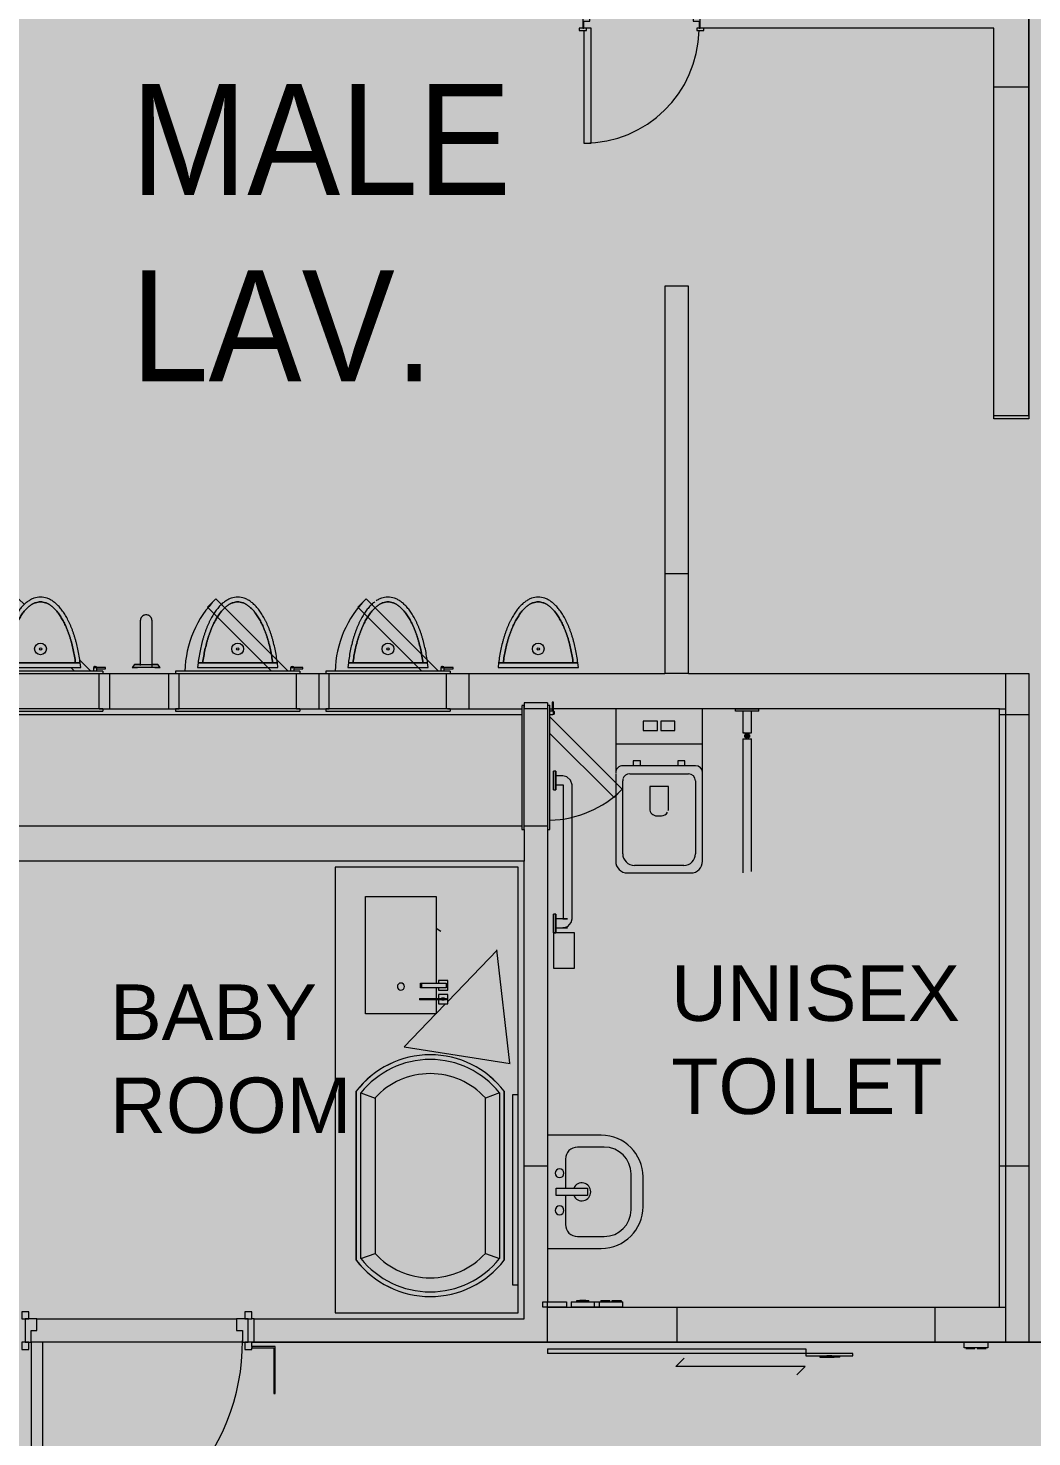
# Model space of a CAD drawing. Header units: millimetres. Extents: x 15878 to 679837, y -72324 to 391440.
# Drawn here: x 65677 to 69952, y 39205 to 45207 of the extents above; entities that cross this region are included whole.
import ezdxf

# ---------------------------------------------------------------- set-up
doc = ezdxf.new("R2010")
doc.units = ezdxf.units.MM
for name, color, linetype, lineweight in [('A-DETL-GENF', 92, 'Continuous', 5), ('A-DOOR', 31, 'Continuous', 5), ('A-DOOR-FRAM', 31, 'Continuous', 5), ('A-FLOR', 192, 'Continuous', 5), ('A-GENM', 13, 'Continuous', 5), ('A-WALL', 113, 'Continuous', 5), ('G-ANNO-TEXT', 231, 'Continuous', 5), ('P-SANR-FIXT', 6, 'Continuous', 5)]:
    doc.layers.add(name, color=color, linetype=linetype, lineweight=lineweight)
doc.styles.add('Swis721 BT', font='swiss.ttf', dxfattribs={"width": 0.9, "height": 473.035439})
doc.styles.add('Swis721 BT_2', font='swiss.ttf', dxfattribs={"height": 236.51772})

# ---------------------------------------------------------------- blocks, each defined once
blk = doc.blocks.new('DLN-Single Door__X01_ - _M02_ 900 x 2450 _WH_-16935539-1_F')
at = {"layer": 'A-DOOR', "color": 253}
for p, q in [((-460, 80), (-490, 80)), ((-490, 80), (-490, 50)), ((-460, 50), (-460, 80)), ((490, 80), (460, 80)), ((460, 80), (460, 50)), ((490, 50), (490, 80)), ((-490, 50), (-460, 50)), ((460, 50), (490, 50)), ((-460, -50), (-490, -50)), ((-490, -50), (-490, -80)), ((-460, -80), (-460, -50)), ((-400, -50), (-450, -50)), ((-450, -50), (-450, -950)), ((-400, -950), (-400, -50)), ((490, -50), (460, -50)), ((460, -50), (460, -80)), ((490, -68), (490, -50)), ((-490, -80), (-460, -80)), ((460, -80), (490, -80)), ((490, -80), (490, -74)), ((-450, -950), (-400, -950))]:
    blk.add_line(p, q, dxfattribs=at)
blk.add_arc((-450, -50), 900, 270, 0.5, dxfattribs=at)
at = {"layer": 'A-DOOR-FRAM', "color": 253}
for p, q in [((-425, 50), (-475, 50)), ((-475, 50), (-475, -50)), ((-450, -50), (-450, 0)), ((-450, 0), (-425, 0)), ((-425, 0), (-425, 50)), ((425, 50), (425, 0)), ((475, 50), (425, 50)), ((475, -50), (475, 50)), ((-475, -50), (-450, -50)), ((425, 0), (450, 0)), ((450, 0), (450, -50)), ((450, -50), (475, -50))]:
    blk.add_line(p, q, dxfattribs=at)
blk = doc.blocks.new('DLN_Toilet-Disable - DLN_Toilet-Disable-2543874-1_F')
at = {"layer": 'P-SANR-FIXT', "color": 253}
for p, q in [((450, 1105.4), (360, 1105.4)), ((360, 1105.4), (360, 955.4)), ((450, 955.4), (450, 1105.4)), ((360, 955.4), (450, 955.4)), ((440, 934), (410, 934)), ((440, 934), (410, 934)), ((440, 934), (410, 934)), ((450, 955), (440, 955)), ((440, 875), (440, 955)), ((440, 955), (440, 925.4)), ((450, 955), (440, 955)), ((440, 925.4), (440, 955)), ((440, 955), (440, 925.4)), ((450, 955), (440, 955)), ((440, 925.4), (440, 955)), ((440, 955), (440, 925.4)), ((440, 925.1), (440, 933.5)), ((440, 933.5), (440, 923.9)), ((440, 924.5), (440, 924.5)), ((440, 924.5), (440, 915)), ((440, 915), (440, 905.5)), ((440, 896.5), (440, 906.1)), ((440, 905.5), (440, 905.5)), ((440, 904.9), (440, 896.5)), ((440, 904.6), (440, 875)), ((440, 875), (440, 904.6)), ((440, 904.6), (440, 875)), ((440, 875), (440, 904.6)), ((440, 904.6), (440, 875)), ((450, 875), (450, 955)), ((450, 955), (450, 875)), ((450, 875), (450, 955)), ((450, 955), (450, 875)), ((450, 875), (450, 955)), ((450, 955), (450, 875)), ((371, 895.5), (371, 325.1)), ((409, 325.1), (409, 895.5)), ((410, 896), (440, 896)), ((410, 896), (440, 896)), ((410, 896), (440, 896)), ((440, 875), (450, 875)), ((440, 875), (450, 875)), ((440, 875), (450, 875)), ((-394, 694.3), (-394, 128.2)), ((-356, 128.2), (-356, 700)), ((135, 700), (-135, 700)), ((-105, 667.8), (105.2, 667.8)), ((-185, 650), (-185, 272.8)), ((-155, 307.8), (-155, 617.8)), ((155.2, 617.8), (155.2, 307.8)), ((185, 276.7), (185, 650)), ((-40, 426.5), (-40, 331.7)), ((10, 456.5), (-10, 456.5)), ((40, 331.7), (40, 426.5)), ((-40, 331.7), (40, 331.7)), ((440, 324.6), (410, 324.6)), ((450, 345.6), (440, 345.6)), ((440, 265.6), (440, 345.6)), ((440, 345.6), (440, 315.9)), ((440, 324.1), (440, 287.1)), ((440, 315.7), (440, 324.1)), ((440, 287.1), (440, 301.4)), ((450, 265.6), (450, 345.6)), ((450, 345.6), (450, 265.6)), ((-185, 272.8), (-185, 145)), ((-155, 242.8), (155, 242.8)), ((125.2, 277.8), (-125, 277.8)), ((-110, 242.8), (-110, 222.8)), ((-80, 222.8), (-80, 242.8)), ((80, 242.8), (80, 222.8)), ((110, 222.8), (110, 242.8)), ((185, 145), (185, 272.8)), ((410, 286.6), (440, 286.6)), ((440, 295.2), (440, 265.6)), ((440, 265.6), (450, 265.6)), ((-110, 222.8), (-80, 222.8)), ((80, 222.8), (110, 222.8)), ((-356, 128.2), (-394, 128.2)), ((-365, 120.7), (-385, 120.7)), ((-385, 110.7), (-385, 120.7)), ((-385, 120.7), (-385, 110.7)), ((-377.5, 125.7), (-382.5, 125.7)), ((-382.5, 110.7), (-382.5, 120.7)), ((-382.5, 120.7), (-382.5, 110.7)), ((-377.5, 115.7), (-377.5, 128.2)), ((-377.5, 120.7), (-377.5, 110.7)), ((-377.5, 110.7), (-377.5, 120.7)), ((-377.5, 110.7), (-377.5, 120.7)), ((-377.5, 120.7), (-377.5, 110.7)), ((-372.5, 128.2), (-372.5, 115.7)), ((-367.5, 125.7), (-372.5, 125.7)), ((-372.5, 120.7), (-372.5, 110.7)), ((-372.5, 110.7), (-372.5, 120.7)), ((-372.5, 110.7), (-372.5, 120.7)), ((-372.5, 120.7), (-372.5, 110.7)), ((-367.5, 110.7), (-367.5, 120.7)), ((-367.5, 120.7), (-367.5, 110.7)), ((-365, 110.7), (-365, 120.7)), ((-365, 120.7), (-365, 110.7)), ((-185, 145), (-185, 0)), ((180, 150), (-180, 150)), ((185, 0), (185, 145)), ((-394, 103.2), (-394, 10)), ((-356, 103.2), (-394, 103.2)), ((-385, 110.7), (-365, 110.7)), ((-382.5, 103.2), (-382.5, 115.7)), ((-382.5, 115.7), (-382.5, 115.7)), ((-377.5, 115.7), (-377.5, 115.7)), ((-377.5, 115.7), (-377.5, 115.7)), ((-377.5, 115.7), (-377.5, 103.2)), ((-377.5, 105.7), (-372.5, 105.7)), ((-372.5, 115.7), (-372.5, 115.7)), ((-372.5, 103.2), (-372.5, 115.7)), ((-372.5, 115.7), (-372.5, 115.7)), ((-367.5, 115.7), (-367.5, 115.7)), ((-367.5, 115.7), (-367.5, 103.2)), ((-361.6, 103.2), (-356, 103.2)), ((-356, 10), (-356, 103.2)), ((-7.5, 92.5), (-67.5, 92.5)), ((-67.5, 92.5), (-67.5, 52.5)), ((-7.5, 52.5), (-7.5, 92.5)), ((67.5, 92.5), (7.5, 92.5)), ((7.5, 92.5), (7.5, 52.5)), ((67.5, 52.5), (67.5, 92.5)), ((-425, 10), (-325, 10)), ((-425, 10), (-425, 0)), ((-325, 0), (-425, 0)), ((-325, 10), (-325, 0)), ((-185, 0), (185, 0)), ((-185, 0), (185, 0)), ((-67.5, 52.5), (-7.5, 52.5)), ((7.5, 52.5), (67.5, 52.5))]:
    blk.add_line(p, q, dxfattribs=at)
at = {"layer": 'P-SANR-FIXT', "color": 253, "flags": 128}
for points in [[(410, 934), (388.9, 927.9), (374.6, 911.6), (371, 895.5)], [(390, 934), (396, 934), (410, 934)], [(410, 934), (395.7, 934), (390, 934)], [(410, 896), (395.7, 896), (390, 896)], [(390, 896), (396, 896), (410, 896)], [(409, 895.5), (409.3, 895.8), (410, 896)], [(371, 325.1), (377.2, 304.3), (393.7, 290.1), (410, 286.6)], [(410, 324.6), (409, 325), (409, 325.1)]]:
    blk.add_lwpolyline(points, dxfattribs=at)
at = {"layer": 'P-SANR-FIXT', "color": 253}
for centre, radius, start, end in [((-135, 650), 50, 90, 180), ((-105, 617.8), 50, 90, 180), ((105.2, 617.8), 50, 0, 90), ((135, 650), 50, 0, 90), ((-10, 426.5), 30, 165, 180), ((-10, 426.5), 30, 90, 150), ((10, 426.5), 30, 360, 90), ((-125, 307.8), 30, 180, 270), ((125.2, 307.8), 30, 345, 0), ((-155, 272.8), 30, 180, 270), ((125.2, 307.8), 30, 270, 343.31206), ((155, 272.8), 30, 270, 0), ((-180, 145), 5, 90, 180), ((180, 145), 5, 0, 90)]:
    blk.add_arc(centre, radius, start, end, dxfattribs=at)
blk = doc.blocks.new('wash_basin_12267 - 19_ x 16_-6683982-1_F')
at = {"layer": 'P-SANR-FIXT', "color": 253}
for p, q in [((357.1, 456.4), (230.1, 456.4)), ((369.8, 405.6), (217.4, 405.6)), ((52.3, 278.6), (52.3, 50)), ((103.1, 291.3), (103.1, 177)), ((484.1, 177), (484.1, 291.3)), ((534.9, 50), (534.9, 278.6)), ((277.7, 87), (277.7, 219.6)), ((277.7, 219.6), (309.3, 219.6)), ((309.3, 219.6), (309.3, 87)), ((153.9, 126.2), (277.7, 126.2)), ((309.3, 126.2), (433.3, 126.2)), ((309.3, 87), (277.7, 87)), ((52.3, 50), (534.9, 50))]:
    blk.add_line(p, q, dxfattribs=at)
for centre, radius, start, end in [((230.1, 278.6), 177.8, 90, 180), ((357.1, 278.6), 177.8, 360, 90), ((217.4, 291.3), 114.3, 90, 180), ((369.8, 291.3), 114.3, 360, 90), ((293.6, 195.8), 38.1, 294.3702, 245.37568), ((153.9, 177), 50.8, 180, 270), ((433.3, 177), 50.8, 270, 0), ((214.2, 100.8), 19, 0, 180), ((214.2, 100.8), 19, 180, 0), ((372.8, 100.8), 19, 0, 180), ((372.8, 100.8), 19, 180, 0)]:
    blk.add_arc(centre, radius, start, end, dxfattribs=at)
blk = doc.blocks.new('DLN-Access Panel__AP01_ - _AP04_ 450 x 650 _WH_-16056296-1_F')
at = {"layer": 'A-DOOR', "color": 253}
for p, q in [((-265, 75), (-265, 85)), ((265, 85), (-265, 85)), ((-265, 75), (265, 75)), ((265, 75), (265, 85)), ((-240, -95), (-277.5, -95)), ((-277.5, -95), (-277.5, -100)), ((-277.5, -100), (-239.6, -100)), ((-265, -85), (-265, -75)), ((265, -75), (-265, -75)), ((-265, -85), (265, -85)), ((-240, -85), (-240, -97.5)), ((-225, -97.5), (-225, -85)), ((-215, -85), (93.2, -393.2)), ((128.6, -357.8), (-144.3, -85)), ((265, -85), (265, -75)), ((93.2, -393.2), (128.6, -357.8))]:
    blk.add_line(p, q, dxfattribs=at)
for centre, radius, start, end in [((-232.5, -97.5), 7.5, 180, 0), ((-232.5, -97.5), 7.5, 195, 0), ((-232.5, -97.5), 7.5, 199.47122, 360), ((-232.5, -97.5), 7.5, 199.47122, 360), ((-232.5, -97.5), 2, 180, 360), ((-232.5, -97.5), 2, 180, 360), ((-225, -75), 450, 315, 358.68242)]:
    blk.add_arc(centre, radius, start, end, dxfattribs=at)
at = {"layer": 'A-DOOR-FRAM', "color": 253}
for p, q in [((-250, 75), (-250, -75)), ((250, 75), (250, -75))]:
    blk.add_line(p, q, dxfattribs=at)
blk = doc.blocks.new('DLN-Access Panel__AP01_ - _AP04a_ 450 x 650 _WH_-16057185-1_F')
at = {"layer": 'A-DOOR', "color": 253}
for p, q in [((-215, 60), (93.2, 368.2)), ((93.2, 368.2), (128.6, 332.8)), ((128.6, 332.8), (-144.3, 60)), ((-239.6, 75), (-277.5, 75)), ((-277.5, 75), (-277.5, 70)), ((-277.5, 70), (-240, 70)), ((-240, 72.5), (-240, 60)), ((-225, 60), (-225, 72.5)), ((-265, 50), (-265, 60)), ((265, 60), (-265, 60)), ((-265, 50), (265, 50)), ((265, 50), (265, 60)), ((-265, -60), (-265, -50)), ((265, -50), (-265, -50)), ((-261.8, -60), (265, -60)), ((265, -60), (265, -50))]:
    blk.add_line(p, q, dxfattribs=at)
for centre, radius, start, end in [((-225, 50), 450, 1.31758, 45), ((-232.5, 72.5), 7.5, 360, 180), ((-232.5, 72.5), 7.5, 360, 165), ((-232.5, 72.5), 7.5, 360, 160.52878), ((-232.5, 72.5), 7.5, 360, 160.52878), ((-232.5, 72.5), 2, 0, 180), ((-232.5, 72.5), 2, 0, 180)]:
    blk.add_arc(centre, radius, start, end, dxfattribs=at)
at = {"layer": 'A-DOOR-FRAM', "color": 253}
for p, q in [((-250, 50), (-250, -50)), ((250, 50), (250, -50))]:
    blk.add_line(p, q, dxfattribs=at)
blk = doc.blocks.new('DLN-Access Panel__AP01_ - _AP04_ 450 x 650 _WH_-V150-1_F')
at = {"layer": 'A-DOOR', "color": 253}
for p, q in [((-265, 75), (-265, 85)), ((265, 85), (-265, 85)), ((-265, 75), (265, 75)), ((265, 75), (265, 85)), ((-240, -95), (-277.5, -95)), ((-277.5, -95), (-277.5, -100)), ((-277.5, -100), (-239.6, -100)), ((-265, -85), (-265, -75)), ((265, -75), (-265, -75)), ((-265, -85), (265, -85)), ((-240, -85), (-240, -97.5)), ((-225, -97.5), (-225, -85)), ((-215, -85), (-166.6, -133.4)), ((-129.3, -100), (-144.3, -85)), ((265, -85), (265, -75)), ((93.2, -393.2), (128.6, -357.8)), ((128.6, -357.8), (100.7, -330)), ((68.7, -368.7), (93.2, -393.2))]:
    blk.add_line(p, q, dxfattribs=at)
for centre, radius, start, end in [((-232.5, -97.5), 7.5, 180, 0), ((-232.5, -97.5), 7.5, 195, 0), ((-232.5, -97.5), 7.5, 199.47122, 360), ((-232.5, -97.5), 7.5, 199.47122, 360), ((-232.5, -97.5), 2, 180, 360), ((-232.5, -97.5), 2, 180, 360), ((-225, -75), 450, 315, 358.68242)]:
    blk.add_arc(centre, radius, start, end, dxfattribs=at)
at = {"layer": 'A-DOOR-FRAM', "color": 253}
for p, q in [((-250, 75), (-250, -75)), ((250, 75), (250, -75))]:
    blk.add_line(p, q, dxfattribs=at)
blk = doc.blocks.new('Accessible Toilet Power Operated Sliding Door_V14 - Accessible Toilet Power Operated Sliding Door_V14-17315369-1_F')
at = {"layer": 'A-DOOR', "color": 253}
for p, q in [((-1111.1, 213.7), (-1146.5, 178.3)), ((-1150, 103), (-1150, 123)), ((-1150, 123), (-50, 123)), ((-1146.5, 178.3), (-596.5, 178.3)), ((-596.5, 178.3), (-631.9, 143)), ((-50, 103), (-50, 123)), ((-1925, 98), (-1825, 98)), ((-1925, 75), (-1925, 98)), ((-1825, 75), (-1925, 75)), ((-1825, 75), (-1925, 75)), ((-1917.9, 103), (-1880, 103)), ((-1870, 103), (-1832.1, 103)), ((-1825, 98), (-1825, 75)), ((-50, 103), (-1150, 103)), ((-370, -75), (-270, -75)), ((-370, -75), (-270, -75)), ((-370, -75), (-370, -98)), ((-270, -98), (-370, -98)), ((-362.9, -103), (-362.9, -98)), ((-325, -103), (-362.9, -103)), ((-325, -98), (-325, -103)), ((-315, -98), (-315, -103)), ((-277.1, -103), (-315, -103)), ((-277.1, -103), (-277.1, -98)), ((-270, -75), (-250, -75)), ((-270, -98), (-270, -75)), ((-250, -98), (-270, -98)), ((-250, -75), (-150, -75)), ((-250, -75), (-150, -75)), ((-250, -75), (-250, -98)), ((-150, -98), (-250, -98)), ((-225, -98), (-225, -103)), ((-218, -103), (-225, -103)), ((-218, -98), (-218, -103)), ((-218, -98), (-218, -103)), ((-182, -103), (-218, -103)), ((-213, -98), (-213, -103)), ((-213, -103), (-187, -103)), ((-187, -103), (-213, -103)), ((-203, -103), (-203, -98)), ((-203, -98), (-203, -103)), ((-203, -103), (-197, -103)), ((-197, -103), (-203, -103)), ((-197, -98), (-197, -103)), ((-197, -98), (-197, -103)), ((-187, -98), (-187, -103)), ((-182, -103), (-182, -98)), ((-182, -98), (-182, -103)), ((-175, -103), (-182, -103)), ((-175, -98), (-175, -103)), ((-150, -98), (-150, -75)), ((-130, -75), (-50, -75)), ((-130, -98), (-130, -75)), ((-50, -98), (-130, -98)), ((-47.1, -75), (-30, -75)), ((-30, -98), (-47.1, -98)), ((-30, -75), (-30, -98))]:
    blk.add_line(p, q, dxfattribs=at)
blk = doc.blocks.new('DLN_Urinal - DLN_Urinal-13425863-1_F')
at = {"layer": 'P-SANR-FIXT', "color": 253}
for p, q in [((-277.9, 32.5), (-280.2, 12.5)), ((-280.2, 12.5), (62, 12.5)), ((59.8, 32.5), (-277.9, 32.5)), ((-277.9, 32.5), (-258.1, 32.5)), ((-258.1, 32.5), (39.9, 32.5)), ((39.9, 32.5), (59.8, 32.5)), ((62, 12.5), (59.8, 32.5))]:
    blk.add_line(p, q, dxfattribs=at)
for radius in [25, 5]:
    blk.add_circle((-109.1, 92.5), radius, dxfattribs=at)
for points, knots in [([(-109.1, 312.5), (-118.5, 312.7), (-132.6, 310.5), (-151.1, 302.3), (-162.5, 295.1), (-171.5, 288.2), (-178.1, 282.3), (-184.6, 275.9), (-191, 268.9), (-197.2, 261.3), (-203.4, 253.1), (-209.3, 244.4), (-217, 232.2), (-224.4, 218.9), (-231.4, 204.6), (-236.4, 193.5), (-241.2, 182), (-245.8, 170), (-250.2, 157.6), (-254.3, 144.9), (-258.2, 131.8), (-263, 113.9), (-268.5, 90.8), (-273.8, 62.2), (-276.7, 42.5), (-277.9, 32.5)], [0, 0, 0, 0, 0.125, 0.1875, 0.25, 0.28125, 0.3125, 0.34375, 0.375, 0.40625, 0.4375, 0.46875, 0.5, 0.5625, 0.59375, 0.625, 0.65625, 0.6875, 0.71875, 0.75, 0.78125, 0.8125, 0.875, 0.9375, 1, 1, 1, 1]), ([(59.8, 32.5), (58.5, 42.5), (55.7, 62.2), (50.3, 90.8), (44.9, 113.9), (40.1, 131.8), (36.2, 144.9), (32.1, 157.6), (27.7, 170), (23.1, 182), (18.3, 193.5), (13.3, 204.6), (8, 215.3), (2.6, 225.6), (-3, 235.3), (-8.8, 244.4), (-14.8, 253.1), (-20.9, 261.3), (-29.2, 271.4), (-40, 282.6), (-53.3, 293.7), (-67, 302.3), (-85.6, 310.5), (-99.6, 312.7), (-109.1, 312.5)], [0, 0, 0, 0, 0.0625, 0.125, 0.1875, 0.21875, 0.25, 0.28125, 0.3125, 0.34375, 0.375, 0.40625, 0.4375, 0.46875, 0.5, 0.53125, 0.5625, 0.59375, 0.625, 0.6875, 0.75, 0.8125, 0.875, 1, 1, 1, 1]), ([(-258.1, 32.5), (-256.8, 42.2), (-254, 61.1), (-248.7, 88.6), (-243.5, 110.7), (-238.8, 127.9), (-235, 140.3), (-231.1, 152.4), (-226.8, 164.2), (-222.4, 175.6), (-217.8, 186.5), (-213.1, 196.9), (-208.1, 207), (-203, 216.5), (-197.7, 225.5), (-192.4, 233.9), (-186.9, 241.9), (-181.2, 249.3), (-175.6, 256.1), (-170, 262.3), (-162.3, 269.7), (-154.6, 276.1), (-147.1, 281.2), (-139.5, 285.5), (-126.6, 291.1), (-116, 292.8), (-109.1, 292.5)], [0, 0, 0, 0, 0.0625, 0.125, 0.1875, 0.21875, 0.25, 0.28125, 0.3125, 0.34375, 0.375, 0.40625, 0.4375, 0.46875, 0.5, 0.53125, 0.5625, 0.59375, 0.625, 0.65625, 0.6875, 0.75, 0.78125, 0.8125, 0.875, 1, 1, 1, 1]), ([(-109.1, 292.5), (-116, 292.8), (-126.6, 291.1), (-141.4, 284.7), (-152.7, 277.7), (-162.3, 269.7), (-170, 262.3), (-175.6, 256.1), (-181.2, 249.3), (-186.9, 241.9), (-192.4, 233.9), (-197.7, 225.5), (-203, 216.5), (-208.1, 207), (-213.1, 196.9), (-217.8, 186.5), (-222.4, 175.6), (-226.8, 164.2), (-231.1, 152.4), (-235, 140.3), (-238.8, 127.9), (-243.5, 110.7), (-248.7, 88.6), (-254, 61.1), (-256.8, 42.2), (-258.1, 32.5)], [0, 0, 0, 0, 0.125, 0.1875, 0.25, 0.3125, 0.34375, 0.375, 0.40625, 0.4375, 0.46875, 0.5, 0.53125, 0.5625, 0.59375, 0.625, 0.65625, 0.6875, 0.71875, 0.75, 0.78125, 0.8125, 0.875, 0.9375, 1, 1, 1, 1]), ([(-109.1, 292.5), (-102.2, 292.8), (-91.6, 291.1), (-76.7, 284.7), (-65.4, 277.7), (-55.9, 269.7), (-48.2, 262.3), (-42.5, 256.1), (-36.9, 249.3), (-31.3, 241.9), (-25.8, 233.9), (-20.4, 225.5), (-15.2, 216.5), (-10.1, 207), (-5.1, 196.9), (-0.3, 186.5), (4.3, 175.6), (8.7, 164.2), (12.9, 152.4), (16.9, 140.3), (20.6, 127.9), (25.3, 110.7), (30.6, 88.6), (35.8, 61.1), (38.7, 42.2), (39.9, 32.5)], [0, 0, 0, 0, 0.125, 0.1875, 0.25, 0.3125, 0.34375, 0.375, 0.40625, 0.4375, 0.46875, 0.5, 0.53125, 0.5625, 0.59375, 0.625, 0.65625, 0.6875, 0.71875, 0.75, 0.78125, 0.8125, 0.875, 0.9375, 1, 1, 1, 1]), ([(39.9, 32.5), (38.7, 42.2), (35.8, 61.1), (30.6, 88.6), (25.3, 110.7), (20.6, 127.9), (16.9, 140.3), (12.9, 152.4), (8.7, 164.2), (4.3, 175.6), (-0.3, 186.5), (-5.1, 196.9), (-10.1, 207), (-15.2, 216.5), (-20.4, 225.5), (-25.8, 233.9), (-31.3, 241.9), (-36.9, 249.3), (-42.5, 256.1), (-48.2, 262.3), (-55.9, 269.7), (-63.5, 276.1), (-71.1, 281.2), (-78.6, 285.5), (-91.6, 291.1), (-102.2, 292.8), (-109.1, 292.5)], [0, 0, 0, 0, 0.0625, 0.125, 0.1875, 0.21875, 0.25, 0.28125, 0.3125, 0.34375, 0.375, 0.40625, 0.4375, 0.46875, 0.5, 0.53125, 0.5625, 0.59375, 0.625, 0.65625, 0.6875, 0.75, 0.78125, 0.8125, 0.875, 1, 1, 1, 1])]:
    blk.add_open_spline(points, degree=3, knots=knots, dxfattribs=at)
blk = doc.blocks.new('DLN_Urinal - DLN_Urinal-V163-1_F')
at = {"layer": 'P-SANR-FIXT', "color": 253}
for p, q in [((-277.9, 32.5), (-280.2, 12.5)), ((-280.2, 12.5), (62, 12.5)), ((59.8, 32.5), (-277.9, 32.5)), ((-277.9, 32.5), (-258.1, 32.5)), ((-258.1, 32.5), (39.9, 32.5)), ((39.9, 32.5), (59.8, 32.5)), ((62, 12.5), (59.8, 32.5))]:
    blk.add_line(p, q, dxfattribs=at)
for radius in [25, 5]:
    blk.add_circle((-109.1, 92.5), radius, dxfattribs=at)
for points, knots in [([(-109.1, 312.5), (-118.5, 312.7), (-132.6, 310.5), (-149.2, 303.2), (-156.5, 298.9), (-159.1, 297.2)], [0, 0, 0, 0, 0.125, 0.1875, 0.2239274, 0.2239274, 0.2239274, 0.2239274]), ([(59.8, 32.5), (58.5, 42.5), (55.7, 62.2), (50.3, 90.8), (44.9, 113.9), (40.1, 131.8), (36.2, 144.9), (32.1, 157.6), (27.7, 170), (23.1, 182), (18.3, 193.5), (13.3, 204.6), (8, 215.3), (2.6, 225.6), (-3, 235.3), (-8.8, 244.4), (-14.8, 253.1), (-20.9, 261.3), (-29.2, 271.4), (-40, 282.6), (-53.3, 293.7), (-67, 302.3), (-85.6, 310.5), (-99.6, 312.7), (-109.1, 312.5)], [0, 0, 0, 0, 0.0625, 0.125, 0.1875, 0.21875, 0.25, 0.28125, 0.3125, 0.34375, 0.375, 0.40625, 0.4375, 0.46875, 0.5, 0.53125, 0.5625, 0.59375, 0.625, 0.6875, 0.75, 0.8125, 0.875, 1, 1, 1, 1]), ([(-164.8, 293.3), (-167, 291.7), (-171.5, 288.2), (-178.1, 282.3), (-184.6, 275.9), (-191, 268.9), (-197.2, 261.3), (-203.4, 253.1), (-209.3, 244.4), (-217, 232.2), (-224.4, 218.9), (-231.4, 204.6), (-236.4, 193.5), (-241.2, 182), (-245.8, 170), (-250.2, 157.6), (-254.3, 144.9), (-258.2, 131.8), (-263, 113.9), (-268.5, 90.8), (-273.8, 62.2), (-276.7, 42.5), (-277.9, 32.5)], [0.25, 0.25, 0.25, 0.25, 0.28125, 0.3125, 0.34375, 0.375, 0.40625, 0.4375, 0.46875, 0.5, 0.5625, 0.59375, 0.625, 0.65625, 0.6875, 0.71875, 0.75, 0.78125, 0.8125, 0.875, 0.9375, 1, 1, 1, 1]), ([(-258.1, 32.5), (-256.8, 42.2), (-254, 61.1), (-248.7, 88.6), (-243.5, 110.7), (-238.8, 127.9), (-235, 140.3), (-231.1, 152.4), (-226.8, 164.2), (-222.4, 175.6), (-217.8, 186.5), (-213.1, 196.9), (-208.1, 207), (-203, 216.5), (-197.7, 225.5), (-192.4, 233.9), (-186.9, 241.9), (-181.2, 249.3), (-175.6, 256.1), (-170, 262.3), (-162.3, 269.7), (-154.6, 276.1), (-147.1, 281.2), (-139.5, 285.5), (-126.6, 291.1), (-116, 292.8), (-109.1, 292.5)], [0, 0, 0, 0, 0.0625, 0.125, 0.1875, 0.21875, 0.25, 0.28125, 0.3125, 0.34375, 0.375, 0.40625, 0.4375, 0.46875, 0.5, 0.53125, 0.5625, 0.59375, 0.625, 0.65625, 0.6875, 0.75, 0.78125, 0.8125, 0.875, 1, 1, 1, 1]), ([(-109.1, 292.5), (-116, 292.8), (-126.6, 291.1), (-141.4, 284.7), (-152.7, 277.7), (-162.3, 269.7), (-170, 262.3), (-175.6, 256.1), (-181.2, 249.3), (-186.9, 241.9), (-192.4, 233.9), (-197.7, 225.5), (-203, 216.5), (-208.1, 207), (-213.1, 196.9), (-217.8, 186.5), (-222.4, 175.6), (-226.8, 164.2), (-231.1, 152.4), (-235, 140.3), (-238.8, 127.9), (-243.5, 110.7), (-248.7, 88.6), (-254, 61.1), (-256.8, 42.2), (-258.1, 32.5)], [0, 0, 0, 0, 0.125, 0.1875, 0.25, 0.3125, 0.34375, 0.375, 0.40625, 0.4375, 0.46875, 0.5, 0.53125, 0.5625, 0.59375, 0.625, 0.65625, 0.6875, 0.71875, 0.75, 0.78125, 0.8125, 0.875, 0.9375, 1, 1, 1, 1]), ([(-109.1, 292.5), (-102.2, 292.8), (-91.6, 291.1), (-76.7, 284.7), (-65.4, 277.7), (-55.9, 269.7), (-48.2, 262.3), (-42.5, 256.1), (-36.9, 249.3), (-31.3, 241.9), (-25.8, 233.9), (-20.4, 225.5), (-15.2, 216.5), (-10.1, 207), (-5.1, 196.9), (-0.3, 186.5), (4.3, 175.6), (8.7, 164.2), (12.9, 152.4), (16.9, 140.3), (20.6, 127.9), (25.3, 110.7), (30.6, 88.6), (35.8, 61.1), (38.7, 42.2), (39.9, 32.5)], [0, 0, 0, 0, 0.125, 0.1875, 0.25, 0.3125, 0.34375, 0.375, 0.40625, 0.4375, 0.46875, 0.5, 0.53125, 0.5625, 0.59375, 0.625, 0.65625, 0.6875, 0.71875, 0.75, 0.78125, 0.8125, 0.875, 0.9375, 1, 1, 1, 1]), ([(39.9, 32.5), (38.7, 42.2), (35.8, 61.1), (30.6, 88.6), (25.3, 110.7), (20.6, 127.9), (16.9, 140.3), (12.9, 152.4), (8.7, 164.2), (4.3, 175.6), (-0.3, 186.5), (-5.1, 196.9), (-10.1, 207), (-15.2, 216.5), (-20.4, 225.5), (-25.8, 233.9), (-31.3, 241.9), (-36.9, 249.3), (-42.5, 256.1), (-48.2, 262.3), (-55.9, 269.7), (-63.5, 276.1), (-71.1, 281.2), (-78.6, 285.5), (-91.6, 291.1), (-102.2, 292.8), (-109.1, 292.5)], [0, 0, 0, 0, 0.0625, 0.125, 0.1875, 0.21875, 0.25, 0.28125, 0.3125, 0.34375, 0.375, 0.40625, 0.4375, 0.46875, 0.5, 0.53125, 0.5625, 0.59375, 0.625, 0.65625, 0.6875, 0.75, 0.78125, 0.8125, 0.875, 1, 1, 1, 1])]:
    blk.add_open_spline(points, degree=3, knots=knots, dxfattribs=at)
blk = doc.blocks.new('DLN_Accessible Urinal - DLN_Accessible Urinal-15402936-1_F')
at = {"layer": 'P-SANR-FIXT', "color": 253}
for p, q in [((-584.1, 212.5), (-584.1, 12.5)), ((-534.1, 22.2), (-534.1, 212.5)), ((315.9, 212.5), (315.9, 22.2)), ((365.9, 12.5), (365.9, 212.5)), ((-609.1, 25.2), (-619.1, 12.5)), ((-609.1, 25.2), (-619.1, 12.5)), ((-619.1, 12.5), (-596.5, 12.5)), ((-596.5, 12.5), (-619.1, 12.5)), ((-619.1, 12.5), (-596.5, 12.5)), ((-499.1, 12.5), (-619.1, 12.5)), ((-583.7, 25.2), (-609.1, 25.2)), ((-609.1, 25.2), (-583.7, 25.2)), ((-583.7, 25.2), (-609.1, 25.2)), ((-609.1, 25.2), (-509.1, 25.2)), ((-509.1, 25.2), (-534.4, 25.2)), ((-534.4, 25.2), (-509.1, 25.2)), ((-509.1, 25.2), (-534.4, 25.2)), ((-521.7, 12.5), (-499.1, 12.5)), ((-499.1, 12.5), (-521.7, 12.5)), ((-521.7, 12.5), (-499.1, 12.5)), ((-499.1, 12.5), (-509.1, 25.2)), ((-499.1, 12.5), (-509.1, 25.2)), ((-277.9, 32.5), (-280.2, 12.5)), ((-280.2, 12.5), (62, 12.5)), ((59.8, 32.5), (-277.9, 32.5)), ((-277.9, 32.5), (-258.1, 32.5)), ((-258.1, 32.5), (39.9, 32.5)), ((39.9, 32.5), (59.8, 32.5)), ((62, 12.5), (59.8, 32.5)), ((290.9, 25.2), (280.9, 12.5)), ((290.9, 25.2), (280.9, 12.5)), ((280.9, 12.5), (303.5, 12.5)), ((303.5, 12.5), (280.9, 12.5)), ((280.9, 12.5), (303.5, 12.5)), ((400.9, 12.5), (280.9, 12.5)), ((316.3, 25.2), (290.9, 25.2)), ((290.9, 25.2), (316.3, 25.2)), ((316.3, 25.2), (290.9, 25.2)), ((290.9, 25.2), (390.9, 25.2)), ((390.9, 25.2), (365.6, 25.2)), ((365.6, 25.2), (390.9, 25.2)), ((390.9, 25.2), (365.6, 25.2)), ((378.3, 12.5), (400.9, 12.5)), ((400.9, 12.5), (378.3, 12.5)), ((378.3, 12.5), (400.9, 12.5)), ((400.9, 12.5), (390.9, 25.2)), ((400.9, 12.5), (390.9, 25.2))]:
    blk.add_line(p, q, dxfattribs=at)
for radius in [25, 5]:
    blk.add_circle((-109.1, 92.5), radius, dxfattribs=at)
for points, knots in [([(-109.1, 312.5), (-118.5, 312.7), (-132.6, 310.5), (-151.1, 302.3), (-162.5, 295.1), (-171.5, 288.2), (-178.1, 282.3), (-184.6, 275.9), (-191, 268.9), (-197.2, 261.3), (-203.4, 253.1), (-209.3, 244.4), (-217, 232.2), (-224.4, 218.9), (-231.4, 204.6), (-236.4, 193.5), (-241.2, 182), (-245.8, 170), (-250.2, 157.6), (-254.3, 144.9), (-258.2, 131.8), (-263, 113.9), (-268.5, 90.8), (-273.8, 62.2), (-276.7, 42.5), (-277.9, 32.5)], [0, 0, 0, 0, 0.125, 0.1875, 0.25, 0.28125, 0.3125, 0.34375, 0.375, 0.40625, 0.4375, 0.46875, 0.5, 0.5625, 0.59375, 0.625, 0.65625, 0.6875, 0.71875, 0.75, 0.78125, 0.8125, 0.875, 0.9375, 1, 1, 1, 1]), ([(59.8, 32.5), (58.5, 42.5), (55.7, 62.2), (50.3, 90.8), (44.9, 113.9), (40.1, 131.8), (36.2, 144.9), (32.1, 157.6), (27.7, 170), (23.1, 182), (18.3, 193.5), (13.3, 204.6), (8, 215.3), (2.6, 225.6), (-3, 235.3), (-8.8, 244.4), (-14.8, 253.1), (-20.9, 261.3), (-29.2, 271.4), (-40, 282.6), (-53.3, 293.7), (-67, 302.3), (-85.6, 310.5), (-99.6, 312.7), (-109.1, 312.5)], [0, 0, 0, 0, 0.0625, 0.125, 0.1875, 0.21875, 0.25, 0.28125, 0.3125, 0.34375, 0.375, 0.40625, 0.4375, 0.46875, 0.5, 0.53125, 0.5625, 0.59375, 0.625, 0.6875, 0.75, 0.8125, 0.875, 1, 1, 1, 1]), ([(-258.1, 32.5), (-256.8, 42.2), (-254, 61.1), (-248.7, 88.6), (-243.5, 110.7), (-238.8, 127.9), (-235, 140.3), (-231.1, 152.4), (-226.8, 164.2), (-222.4, 175.6), (-217.8, 186.5), (-213.1, 196.9), (-208.1, 207), (-203, 216.5), (-197.7, 225.5), (-192.4, 233.9), (-186.9, 241.9), (-181.2, 249.3), (-175.6, 256.1), (-170, 262.3), (-162.3, 269.7), (-154.6, 276.1), (-147.1, 281.2), (-139.5, 285.5), (-126.6, 291.1), (-116, 292.8), (-109.1, 292.5)], [0, 0, 0, 0, 0.0625, 0.125, 0.1875, 0.21875, 0.25, 0.28125, 0.3125, 0.34375, 0.375, 0.40625, 0.4375, 0.46875, 0.5, 0.53125, 0.5625, 0.59375, 0.625, 0.65625, 0.6875, 0.75, 0.78125, 0.8125, 0.875, 1, 1, 1, 1]), ([(-109.1, 292.5), (-116, 292.8), (-126.6, 291.1), (-141.4, 284.7), (-152.7, 277.7), (-162.3, 269.7), (-170, 262.3), (-175.6, 256.1), (-181.2, 249.3), (-186.9, 241.9), (-192.4, 233.9), (-197.7, 225.5), (-203, 216.5), (-208.1, 207), (-213.1, 196.9), (-217.8, 186.5), (-222.4, 175.6), (-226.8, 164.2), (-231.1, 152.4), (-235, 140.3), (-238.8, 127.9), (-243.5, 110.7), (-248.7, 88.6), (-254, 61.1), (-256.8, 42.2), (-258.1, 32.5)], [0, 0, 0, 0, 0.125, 0.1875, 0.25, 0.3125, 0.34375, 0.375, 0.40625, 0.4375, 0.46875, 0.5, 0.53125, 0.5625, 0.59375, 0.625, 0.65625, 0.6875, 0.71875, 0.75, 0.78125, 0.8125, 0.875, 0.9375, 1, 1, 1, 1]), ([(-109.1, 292.5), (-102.2, 292.8), (-91.6, 291.1), (-76.7, 284.7), (-65.4, 277.7), (-55.9, 269.7), (-48.2, 262.3), (-42.5, 256.1), (-36.9, 249.3), (-31.3, 241.9), (-25.8, 233.9), (-20.4, 225.5), (-15.2, 216.5), (-10.1, 207), (-5.1, 196.9), (-0.3, 186.5), (4.3, 175.6), (8.7, 164.2), (12.9, 152.4), (16.9, 140.3), (20.6, 127.9), (25.3, 110.7), (30.6, 88.6), (35.8, 61.1), (38.7, 42.2), (39.9, 32.5)], [0, 0, 0, 0, 0.125, 0.1875, 0.25, 0.3125, 0.34375, 0.375, 0.40625, 0.4375, 0.46875, 0.5, 0.53125, 0.5625, 0.59375, 0.625, 0.65625, 0.6875, 0.71875, 0.75, 0.78125, 0.8125, 0.875, 0.9375, 1, 1, 1, 1]), ([(39.9, 32.5), (38.7, 42.2), (35.8, 61.1), (30.6, 88.6), (25.3, 110.7), (20.6, 127.9), (16.9, 140.3), (12.9, 152.4), (8.7, 164.2), (4.3, 175.6), (-0.3, 186.5), (-5.1, 196.9), (-10.1, 207), (-15.2, 216.5), (-20.4, 225.5), (-25.8, 233.9), (-31.3, 241.9), (-36.9, 249.3), (-42.5, 256.1), (-48.2, 262.3), (-55.9, 269.7), (-63.5, 276.1), (-71.1, 281.2), (-78.6, 285.5), (-91.6, 291.1), (-102.2, 292.8), (-109.1, 292.5)], [0, 0, 0, 0, 0.0625, 0.125, 0.1875, 0.21875, 0.25, 0.28125, 0.3125, 0.34375, 0.375, 0.40625, 0.4375, 0.46875, 0.5, 0.53125, 0.5625, 0.59375, 0.625, 0.65625, 0.6875, 0.75, 0.78125, 0.8125, 0.875, 1, 1, 1, 1]), ([(-534.1, 212.5), (-534.1, 214.7), (-534.5, 217.9), (-535.9, 222.1), (-537.1, 224.6), (-538.3, 226.4), (-539.5, 228.2), (-541, 229.8), (-542.6, 231.3), (-544.3, 232.7), (-546.5, 234.2), (-549.5, 235.7), (-553.6, 237.1), (-559.1, 237.8), (-564.5, 237.1), (-568.7, 235.7), (-571.6, 234.2), (-573.9, 232.7), (-575.6, 231.3), (-577.2, 229.8), (-579, 227.8), (-580.5, 225.5), (-581.5, 223.6), (-582.4, 221.6), (-583.6, 217.9), (-584.1, 214.7), (-584.1, 212.5)], [0, 0, 0, 0, 0.083333, 0.125, 0.166667, 0.1875, 0.208333, 0.25, 0.270833, 0.291667, 0.333333, 0.375, 0.416667, 0.5, 0.583333, 0.625, 0.666667, 0.708333, 0.729167, 0.75, 0.791667, 0.833333, 0.854167, 0.875, 0.916667, 1, 1, 1, 1]), ([(365.9, 212.5), (365.9, 214.7), (365.5, 217.9), (364.1, 222.1), (362.9, 224.6), (361.7, 226.4), (360.5, 228.2), (359, 229.8), (357.4, 231.3), (355.7, 232.7), (353.5, 234.2), (350.5, 235.7), (346.4, 237.1), (340.9, 237.8), (335.5, 237.1), (331.3, 235.7), (328.4, 234.2), (326.1, 232.7), (324.4, 231.3), (322.8, 229.8), (321, 227.8), (319.5, 225.5), (318.5, 223.6), (317.6, 221.6), (316.4, 217.9), (315.9, 214.7), (315.9, 212.5)], [0, 0, 0, 0, 0.083333, 0.125, 0.166667, 0.1875, 0.208333, 0.25, 0.270833, 0.291667, 0.333333, 0.375, 0.416667, 0.5, 0.583333, 0.625, 0.666667, 0.708333, 0.729167, 0.75, 0.791667, 0.833333, 0.854167, 0.875, 0.916667, 1, 1, 1, 1])]:
    blk.add_open_spline(points, degree=3, knots=knots, dxfattribs=at)
blk = doc.blocks.new('DLN_Baby Room Counter Top_All - DLN_Baby Room Counter Top_All-16296429-1_F')
at = {"layer": 'A-GENM'}
h = blk.add_hatch(dxfattribs=at)
h.set_pattern_fill('FP_24', color=253, style=0, pattern_type=2)
h.set_pattern_definition([(140, (41657.5, -66984.3), (318.78, 3643.68), [381, -4191]), (85, (41657.5, -66984.3), (-3821.14, -704.86), [304.8, -3352.8]), (190.451, (41684, -66680.7), (-3502.33, 2938.85), [323.8, -3561.8]), (136.184, (40641.5, -66984.3), (840.86, 5421.58), [571.5, -6286.5]), (186.636, (40711.6, -66532.5), (-4948.55, 4748.05), [485.7, -5342.7]), (81.184, (40641.5, -66984.3), (-4948.5, 4748.1), [457.2, -5029.2]), (111, (40895.5, -66476.3), (2045.3, 3032.29), [381, -4191]), (56, (40895.5, -66476.3), (-3683.76, 1236.04), [304.8, -3352.8]), (161.451, (41066, -66223.6), (-1638.42, 4268.34), [323.8, -3561.8]), (127.5, (41657.5, -66984.3), (-1691.1, 61.772), [167.64, -3144.52, 167.64, -6601.46]), (127.5, (41657.5, -66984.3), (-1691.1, 61.772), [-3479.8, -3235.96, 167.64, -3197.86]), (97.5, (41657.5, -66984.3), (-2003.61, 1336.393), [167.64, -1772.92, 167.64, -4351.02]), (97.5, (41657.5, -66984.3), (-2003.61, 1336.393), [-2108.2, -3068.32, 167.64, -1115.06]), (57.5, (41657.5, -68117.1), (114.579, 2711.818), [167.64, -1102.36, 167.64, -9052.56]), (57.5, (41657.5, -68117.1), (114.579, 2711.818), [-1437.64, -3794.76, 167.64, -5090.16]), (47.5, (41657.5, -68625.1), (-508.53, 2962.586), [167.64, -1483.36, 167.64, -6197.6]), (47.5, (41657.5, -68625.1), (-508.53, 2962.586), [-1818.64, -2463.8, 167.64, -3566.16])])
h.paths.add_polyline_path([(1925, 0), (1925, 780), (1805, 780), (1805, 755), (995, 755), (995, 780), (25, 780), (25, 0), (1704.4, 0)], flags=0)
h.paths.add_polyline_path([(1853.6, 372), (1842.7, 306.9), (1821.1, 244.4), (1789.5, 186.5), (1748.8, 134.5), (1700, 90), (980, 90), (931.2, 134.5), (890.5, 186.5), (858.9, 244.4), (837.3, 306.9), (826.4, 372), (826.4, 438), (837.3, 503.1), (858.9, 565.6), (890.5, 623.5), (931.2, 675.5), (980, 720), (1704.4, 716), (1748.8, 675.5), (1789.5, 623.5), (1821.1, 565.6), (1846.7, 479.3), (1853.6, 438)], flags=0)
h.paths.add_polyline_path([(650, 130), (150, 130), (150, 430), (518.9, 430), (518.9, 440), (508.9, 440), (508.9, 480), (548.9, 479.3), (548.9, 440), (538.9, 440), (538.9, 430), (585.2, 430), (585.2, 440), (567.7, 440), (567.7, 480), (607.7, 479.3), (607.7, 440), (590.2, 440), (590.2, 430), (650, 430)], flags=0)
at = {"layer": 'A-GENM', "color": 253}
for p, q in [((995, 780), (25, 780)), ((25, 780), (25, 0)), ((1805, 780), (995, 780)), ((995, 780), (995, 755)), ((995, 755), (1805, 755)), ((1805, 755), (1805, 780)), ((1925, 780), (1805, 780)), ((1925, 0), (1925, 780)), ((980, 720), (1700, 720)), ((150, 130), (150, 430)), ((150, 430), (518.9, 430)), ((508.9, 480), (508.9, 440)), ((548.9, 480), (508.9, 480)), ((508.9, 440), (518.9, 440)), ((518.9, 369.1), (518.9, 472.5)), ((518.9, 472.5), (538.9, 472.5)), ((538.9, 472.5), (538.9, 369.1)), ((538.9, 440), (548.9, 440)), ((538.9, 430), (585.2, 430)), ((548.9, 440), (548.9, 480)), ((567.7, 480), (567.7, 440)), ((607.7, 480), (567.7, 480)), ((567.7, 440), (585.2, 440)), ((582.7, 455), (582.7, 465)), ((582.7, 465), (592.7, 465)), ((592.7, 455), (582.7, 455)), ((585.2, 360), (585.2, 475)), ((590.2, 475), (585.2, 475)), ((590.2, 475), (590.2, 360)), ((590.2, 440), (607.7, 440)), ((590.2, 430), (650, 430)), ((592.7, 465), (592.7, 455)), ((607.7, 440), (607.7, 480)), ((650, 430), (650, 130)), ((518.9, 364), (518.9, 369.1)), ((538.9, 369.1), (518.9, 369.1)), ((538.9, 364), (518.9, 364)), ((538.9, 369.1), (538.9, 364)), ((585.2, 360), (590.2, 360)), ((650, 130), (150, 130)), ((1700, 90), (980, 90)), ((25, 0), (1925, 0))]:
    blk.add_line(p, q, dxfattribs=at)
for centre, radius, start, end in [((1222.6, 405), 397.6, 127.59442, 232.40558), ((1457.4, 405), 397.6, 307.59442, 52.40558), ((533.9, 280), 15, 0, 180), ((533.9, 280), 15, 180, 360)]:
    blk.add_arc(centre, radius, start, end, dxfattribs=at)
blk = doc.blocks.new('DLN_Baby Changing Pad - 550x480x900 _WDH_-2732619-1_F')
at = {"layer": 'P-SANR-FIXT', "color": 253}
for p, q in [((375.7, 115.4), (-344.3, 115.4)), ((-337.4, 95.4), (368.8, 95.4)), ((-337.4, 95.4), (-315.3, 35.4)), ((346.7, 35.4), (368.8, 95.4)), ((346.7, 35.4), (-315.3, 35.4)), ((-337.4, -494.6), (-315.3, -434.6)), ((-315.3, -434.6), (346.7, -434.6)), ((368.8, -494.6), (346.7, -434.6)), ((-344.3, -514.6), (375.7, -514.6)), ((368.8, -494.6), (-337.4, -494.6))]:
    blk.add_line(p, q, dxfattribs=at)
for centre, radius, start, end in [((-101.8, -199.6), 397.6, 127.59442, 232.40558), ((-101.8, -199.6), 377.6, 128.61573, 231.38427), ((133.1, -199.6), 377.6, 308.61573, 51.38427), ((133.1, -199.6), 397.6, 307.59442, 52.40558), ((-101.8, -199.6), 317.6, 132.26551, 227.73449), ((133.1, -199.6), 317.6, 312.26551, 47.73449)]:
    blk.add_arc(centre, radius, start, end, dxfattribs=at)
blk = doc.blocks.new('DLN-Single Door - _AP11_ 450 x2000 _WH_-V164-1_F')
at = {"layer": 'A-DOOR', "color": 253}
for p, q in [((-235, 85), (-265, 85)), ((-265, 85), (-265, 75)), ((-265, 75), (-235, 75)), ((-235, 75), (-235, 85)), ((265, 85), (235, 85)), ((235, 85), (235, 75)), ((235, 75), (265, 75)), ((265, 75), (265, 85)), ((-235, -75), (-265, -75)), ((-265, -75), (-265, -85)), ((-265, -85), (-235, -85)), ((-245, -85), (-245, -565)), ((-215, -75), (-235, -75)), ((-235, -85), (-235, -75)), ((-215, -565), (-215, -75)), ((265, -75), (235, -75)), ((235, -75), (235, -85)), ((235, -85), (265, -85)), ((265, -85), (265, -75)), ((-245, -565), (-215, -565))]:
    blk.add_line(p, q, dxfattribs=at)
blk.add_arc((-245, -75), 490, 270, 358.78944, dxfattribs=at)
at = {"layer": 'A-DOOR-FRAM', "color": 253}
for p, q in [((-220, 75), (-250, 75)), ((-250, 75), (-250, -75)), ((-220, -45), (-220, 75)), ((220, 75), (220, -45)), ((250, 75), (220, 75)), ((250, -75), (250, 75)), ((-245, -75), (-245, -45)), ((-245, -45), (-220, -45)), ((220, -45), (245, -45)), ((245, -45), (245, -75)), ((-250, -75), (-245, -75)), ((245, -75), (250, -75))]:
    blk.add_line(p, q, dxfattribs=at)
blk = doc.blocks.new('Signage - Baby Room - Type 1-17073098-1_F')
at = {"layer": 'A-GENM'}
for p, q in [((25, -9), (25, -15)), ((125, -9), (25, -9)), ((25, -15), (119, -15)), ((119, -15), (119, -209)), ((125, -209), (125, -9)), ((119, -209), (125, -209))]:
    blk.add_line(p, q, dxfattribs=at)
blk = doc.blocks.new('Signage - Dis_Wall Mount 2_ - Signage - Dis_Wall Mount 2_-17087926-1_F')
at = {"layer": 'A-GENM'}
for p, q in [((100, 10), (-100, 10)), ((-100, 10), (-100, 0)), ((-100, 0), (100, 0)), ((-40, 0), (-40, -6)), ((-16.7, -6), (-16.7, 0)), ((-16.7, 0), (-16.7, -6)), ((-10, 0), (-10, -6)), ((10, 0), (-10, 0)), ((-10, 0), (-10, -6)), ((10, -6), (10, 0)), ((10, -6), (10, 0)), ((10, -6), (10, 0)), ((18, -6), (18, 0)), ((21.2, -6), (21.2, 0)), ((21.6, 0), (21.6, -6)), ((25.9, -6), (25.9, 0)), ((33.6, -6), (33.6, 0)), ((45.3, -6), (45.3, 0)), ((100, 0), (100, 10)), ((-16.7, -6), (-40, -6)), ((-40, -6), (21.2, -6)), ((18, -6), (-16.7, -6)), ((-10, -6), (10, -6)), ((10, -6), (-10, -6)), ((-10, -6), (10, -6)), ((25.9, -6), (10, -6)), ((21.2, -6), (18, -6)), ((32.2, -6), (25.9, -6)), ((45.3, -6), (32.2, -6))]:
    blk.add_line(p, q, dxfattribs=at)

msp = doc.modelspace()

# ---------------------------------------------------------------- hatches: boundary and pattern name
at = {"layer": 'A-DETL-GENF', "transparency": 33554585}
msp.add_hatch(color=253, dxfattribs=at).paths.add_polyline_path([(78839.3, 7707.5), (78839.3, 15874.2), (88639.3, 15874.2), (88639.3, 23590.5), (86708.4, 23590.5), (86708.4, 23740.5), (88536.2, 31007.5), (88039.3, 31007.5), (88039.3, 31457.5), (82864.3, 31457.5), (82864.3, 34107.5), (87689.3, 34107.5), (87689.3, 39607.5), (85289.3, 39607.5), (85289.3, 40057.5), (83089.3, 40057.5), (83089.3, 39607.5), (74619.3, 39607.5), (74619.3, 40057.5), (72419.3, 40057.5), (72419.3, 39607.5), (71539.3, 39607.5), (71539.3, 52007.5), (63889.3, 52007.5), (63889.3, 51407.5), (63289.3, 51407.5), (63289.3, 37257.5), (75389.3, 37257.5), (75389.3, 33757.5), (52639.3, 33757.5), (52639.3, 31607.5), (76689.3, 31607.5), (76689.3, 29767.5), (75489.3, 29767.5), (75489.3, 27367.5), (76689.3, 27367.5), (76689.3, 21440.5), (78464.3, 21440.5), (78464.3, 18024.2), (76689.3, 18024.2), (76689.3, 12097.5), (75489.3, 12097.5), (75489.3, 9697.5), (76689.3, 9697.5), (76689.3, 7707.5), (78457.2, 7707.5)], flags=0)

# ---------------------------------------------------------------- linework, layer by layer
at = {"layer": 'A-FLOR'}
for p, q in [((69939.3, 45357.5), (69939.3, 43542.5)), ((69789.3, 45207.5), (68539.3, 45207.5)), ((69789.3, 43542.5), (69789.3, 45207.5)), ((69789.3, 44957.5), (69939.3, 44957.5)), ((69939.3, 43542.5), (69789.3, 43542.5)), ((68489.3, 42882.5), (68389.3, 42882.5)), ((65979.3, 42457.5), (66319.3, 42457.5)), ((66819.3, 42457.5), (66959.3, 42457.5)), ((67463.5, 42457.5), (68389.3, 42457.5)), ((68489.3, 42457.5), (69939.3, 42457.5)), ((69939.3, 42457.5), (69939.3, 39607.5)), ((63889.3, 42282.5), (67779.3, 42282.5)), ((69814.3, 42307.5), (67914.3, 42307.5)), ((69814.3, 39757.5), (69814.3, 42307.5)), ((69814.3, 42282.5), (69939.3, 42282.5)), ((67889.3, 41792.5), (67889.3, 39780.5)), ((67789.3, 41657.5), (65489.3, 41657.5)), ((67789.3, 39707.5), (67789.3, 41657.5)), ((67886.4, 40357.5), (67789.3, 40357.5)), ((69939.3, 40357.5), (69814.3, 40357.5)), ((68439.3, 39757.5), (68439.3, 39607.5)), ((69539.3, 39757.5), (69814.3, 39757.5)), ((66639.3, 39707.5), (67789.3, 39707.5)), ((66639.3, 39607.5), (66639.3, 39705.4)), ((67886.4, 39607.5), (66617.9, 39607.5)), ((72419.3, 39607.5), (67889.3, 39607.5)), ((68439.3, 39607.5), (69539.3, 39607.5)), ((69939.3, 39607.5), (71539.3, 39607.5))]:
    msp.add_line(p, q, dxfattribs=at)
at = {"layer": 'A-WALL', "color": 253}
for p, q in [((69939.3, 43557.5), (69939.3, 45342.5)), ((68389.3, 44107.5), (68389.3, 42457.5)), ((68489.3, 44107.5), (68389.3, 44107.5)), ((68489.3, 42457.5), (68489.3, 44107.5)), ((69789.3, 43557.5), (69939.3, 43557.5)), ((66024.3, 42307.5), (66024.3, 42457.5)), ((66274.3, 42457.5), (66274.3, 42307.5)), ((66914.3, 42457.5), (66914.3, 42307.5)), ((67554.3, 42457.5), (67554.3, 42307.5)), ((68489.3, 42457.5), (68389.3, 42457.5)), ((69839.3, 42457.5), (69839.3, 39607.5)), ((67789.3, 42332.5), (67789.3, 42312)), ((67889.3, 42332.5), (67789.3, 42332.5)), ((67889.3, 42332.5), (67889.3, 42322.5)), ((65979.3, 42307.5), (66319.3, 42307.5)), ((66819.3, 42307.5), (66959.3, 42307.5)), ((67463.5, 42307.5), (67779.3, 42307.5)), ((67899.3, 42307.5), (67909.3, 42307.5)), ((69814.3, 42307.5), (69839.3, 42307.5)), ((67779.3, 41807.5), (63289.3, 41807.5)), ((67789.3, 41792.5), (67789.3, 41657.5)), ((67889.3, 39607.5), (67889.3, 39780.5)), ((67889.3, 39757.5), (69839.3, 39757.5)), ((69539.3, 39757.5), (69539.3, 39607.5)), ((65714.3, 39707.5), (66564.3, 39707.5)), ((66614.3, 39607.5), (66614.3, 39707.5)), ((66639.3, 39707.5), (66629.3, 39707.5)), ((66589.3, 39607.5), (65689.3, 39607.5)), ((66629.3, 39607.5), (69939.3, 39607.5)), ((69939.3, 39607.5), (69939.3, 39607.5))]:
    msp.add_line(p, q, dxfattribs=at)

# ---------------------------------------------------------------- block references
at = {"layer": 'A-DOOR', "color": 253}
for name, p in [('DLN-Single Door - _AP11_ 450 x2000 _WH_-V164-1_F', (68289.3, 45282.5)), ('DLN-Single Door__X01_ - _M02_ 900 x 2450 _WH_-16935539-1_F', (66139.3, 39657.5))]:
    msp.add_blockref(name, p, dxfattribs=at)
for name, p, rotation in [('DLN-Access Panel__AP01_ - _AP04_ 450 x 650 _WH_-V150-1_F', (65729.3, 42382.5), 180), ('DLN-Access Panel__AP01_ - _AP04_ 450 x 650 _WH_-16056296-1_F', (66569.3, 42382.5), 180), ('DLN-Access Panel__AP01_ - _AP04_ 450 x 650 _WH_-16056296-1_F', (67209.3, 42382.5), 180), ('DLN-Access Panel__AP01_ - _AP04a_ 450 x 650 _WH_-16057185-1_F', (67839.3, 42057.5), 270), ('Accessible Toilet Power Operated Sliding Door_V14 - Accessible Toilet Power Operated Sliding Door_V14-17315369-1_F', (67839.3, 39682.5), 180)]:
    msp.add_blockref(name, p, dxfattribs=dict(at, rotation=rotation))
at = {"layer": 'A-GENM', "color": 253, "rotation": 269.9999999999998}
msp.add_blockref('DLN_Baby Room Counter Top_All - DLN_Baby Room Counter Top_All-16296429-1_F', (66984.3, 41657.5), dxfattribs=at)
at = {"layer": 'A-GENM'}
for name, p in [('Signage - Baby Room - Type 1-17073098-1_F', (66604.3, 39598.5)), ('Signage - Dis_Wall Mount 2_ - Signage - Dis_Wall Mount 2_-17087926-1_F', (69089.3, 39549.5))]:
    msp.add_blockref(name, p, dxfattribs=at)
at = {"layer": 'P-SANR-FIXT', "color": 253}
for name, p in [('DLN_Accessible Urinal - DLN_Accessible Urinal-15402936-1_F', (65838.4, 42470)), ('DLN_Urinal - DLN_Urinal-13425863-1_F', (66678.4, 42470)), ('DLN_Urinal - DLN_Urinal-V163-1_F', (67318.4, 42470)), ('DLN_Urinal - DLN_Urinal-13425863-1_F', (67958.4, 42470))]:
    msp.add_blockref(name, p, dxfattribs=at)
for name, p, rotation in [('DLN_Toilet-Disable - DLN_Toilet-Disable-2543874-1_F', (68364.3, 42307.5), 180), ('DLN_Baby Changing Pad - 550x480x900 _WDH_-2732619-1_F', (67588.8, 40333.2), 269.9999999999998), ('wash_basin_12267 - 19_ x 16_-6683982-1_F', (67839.3, 40542.4), 270)]:
    msp.add_blockref(name, p, dxfattribs=dict(at, rotation=rotation))

# ---------------------------------------------------------------- texts
at = {"layer": 'G-ANNO-TEXT', "color": 7, "attachment_point": 1, "line_spacing_factor": 1.00667}
for s, insert, char_height, width, style in [('MALE\\PLAV.', (66114.2, 44969.1), 473.04, 1890, 'Swis721 BT'), ('UNISEX\\PTOILET\\P', (68415.3, 41213.8), 236.52, 1413, 'Swis721 BT_2'), ('BABY\\PROOM', (66025.2, 41132.7), 236.52, 1203, 'Swis721 BT_2')]:
    msp.add_mtext(s, dxfattribs=dict(at, insert=insert, char_height=char_height, width=width, style=style))

doc.saveas('drawing.dxf')
